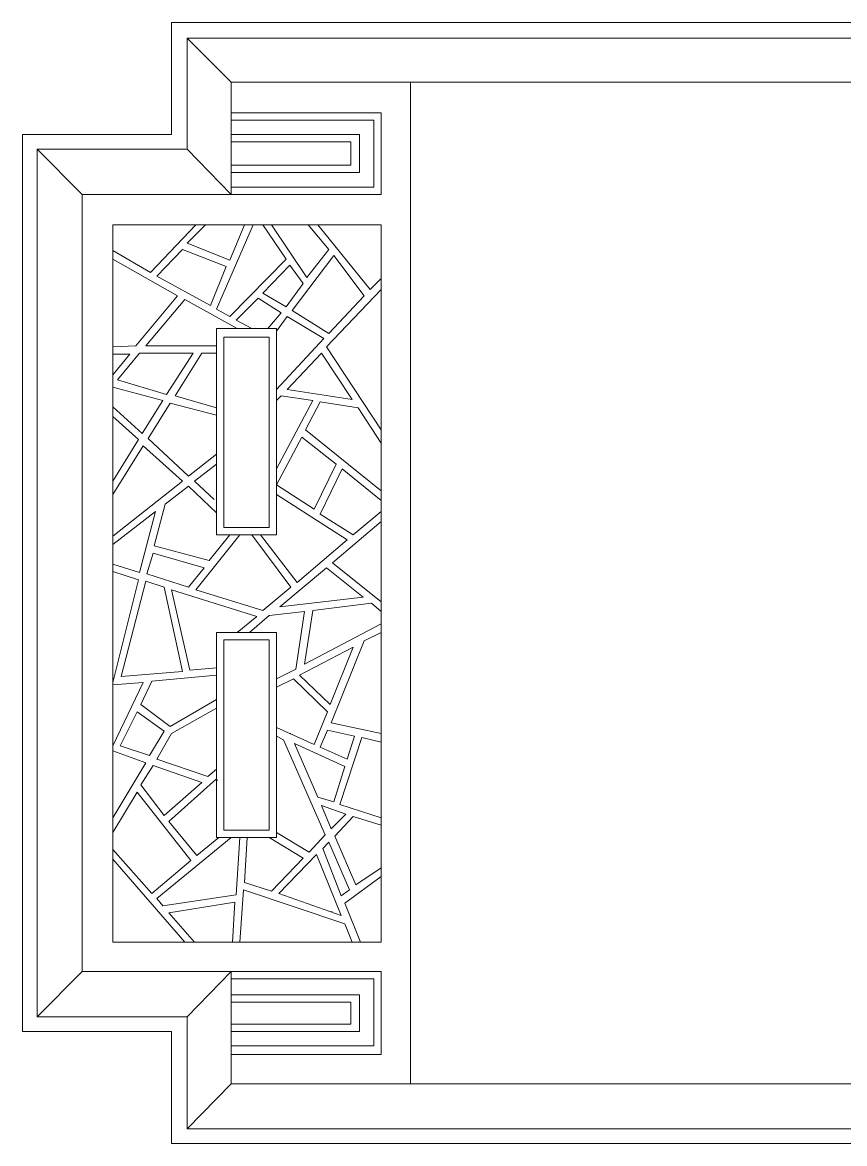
# Model space of a CAD drawing. Header units: centimetres. Extents: x -8.9 to 10, y -2.3 to 10.6.
# Drawn here: x -8.9 to 0.52, y -2.28 to 10.58 of the extents above; entities that cross this region are included whole.
import ezdxf

# ---------------------------------------------------------------- set-up
doc = ezdxf.new("R2010")
doc.units = ezdxf.units.CM
doc.header["$MEASUREMENT"] = 0
doc.layers.add('layer 1', color=7, linetype='Continuous')

msp = doc.modelspace()

# ---------------------------------------------------------------- linework, layer by layer
at = {"layer": 'layer 1', "color": 250, "lineweight": 0}
for points, knots in [([(-7.19527, 10.58186), (-7.19527, 10.58186), (-7.19527, 9.29415), (-7.19527, 9.29415), (-7.19527, 9.29415), (-7.19527, 9.29415), (-8.90298, 9.29415), (-8.90298, 9.29415), (-8.90298, 9.29415), (-8.90298, 9.29415), (-8.90298, -0.99398), (-8.90298, -0.99398), (-8.90298, -0.99398), (-8.90298, -0.99398), (-7.19527, -0.99398), (-7.19527, -0.99398), (-7.19527, -0.99398), (-7.19527, -0.99398), (-7.19527, -2.28168), (-7.19527, -2.28168), (-7.19527, -2.28168), (-7.19527, -2.28168), (8.22982, -2.28168), (8.22982, -2.28168), (8.22982, -2.28168), (8.22982, -2.28168), (8.22982, -0.99398), (8.22982, -0.99398), (8.22982, -0.99398), (8.22982, -0.99398), (9.95138, -0.99398), (9.95138, -0.99398), (9.95138, -0.99398), (9.95138, -0.99398), (9.95138, 9.29415), (9.95138, 9.29415), (9.95138, 9.29415), (9.95138, 9.29415), (8.22982, 9.29415), (8.22982, 9.29415), (8.22982, 9.29415), (8.22982, 9.29415), (8.22982, 10.58186), (8.22982, 10.58186), (8.22982, 10.58186), (8.22982, 10.58186), (-7.19527, 10.58186), (-7.19527, 10.58186)], [0, 0, 0, 0, 0.08333333, 0.08333333, 0.08333333, 0.08333333, 0.16666667, 0.16666667, 0.16666667, 0.16666667, 0.25, 0.25, 0.25, 0.25, 0.33333333, 0.33333333, 0.33333333, 0.33333333, 0.41666667, 0.41666667, 0.41666667, 0.41666667, 0.5, 0.5, 0.5, 0.5, 0.58333333, 0.58333333, 0.58333333, 0.58333333, 0.66666667, 0.66666667, 0.66666667, 0.66666667, 0.75, 0.75, 0.75, 0.75, 0.83333333, 0.83333333, 0.83333333, 0.83333333, 0.91666667, 0.91666667, 0.91666667, 0.91666667, 1, 1, 1, 1]), ([(-7.01342, 10.39983), (-7.01342, 10.39983), (-7.01342, 9.12615), (-7.01342, 9.12615), (-7.01342, 9.12615), (-7.01342, 9.12615), (-8.73498, 9.12615), (-8.73498, 9.12615), (-8.73498, 9.12615), (-8.73498, 9.12615), (-8.73498, -0.82598), (-8.73498, -0.82598), (-8.73498, -0.82598), (-8.73498, -0.82598), (-7.01342, -0.82598), (-7.01342, -0.82598), (-7.01342, -0.82598), (-7.01342, -0.82598), (-7.01342, -2.11368), (-7.01342, -2.11368), (-7.01342, -2.11368), (-7.01342, -2.11368), (8.06182, -2.11368), (8.06182, -2.11368), (8.06182, -2.11368), (8.06182, -2.11368), (8.06182, -0.82598), (8.06182, -0.82598), (8.06182, -0.82598), (8.06182, -0.82598), (9.76953, -0.82598), (9.76953, -0.82598), (9.76953, -0.82598), (9.76953, -0.82598), (9.76953, 9.12615), (9.76953, 9.12615), (9.76953, 9.12615), (9.76953, 9.12615), (8.06182, 9.12615), (8.06182, 9.12615), (8.06182, 9.12615), (8.06182, 9.12615), (8.06182, 10.39983), (8.06182, 10.39983), (8.06182, 10.39983), (8.06182, 10.39983), (-7.01342, 10.39983), (-7.01342, 10.39983)], [0, 0, 0, 0, 0.08333333, 0.08333333, 0.08333333, 0.08333333, 0.16666667, 0.16666667, 0.16666667, 0.16666667, 0.25, 0.25, 0.25, 0.25, 0.33333333, 0.33333333, 0.33333333, 0.33333333, 0.41666667, 0.41666667, 0.41666667, 0.41666667, 0.5, 0.5, 0.5, 0.5, 0.58333333, 0.58333333, 0.58333333, 0.58333333, 0.66666667, 0.66666667, 0.66666667, 0.66666667, 0.75, 0.75, 0.75, 0.75, 0.83333333, 0.83333333, 0.83333333, 0.83333333, 0.91666667, 0.91666667, 0.91666667, 0.91666667, 1, 1, 1, 1]), ([(-6.50942, -1.59583), (-6.50942, -1.59583), (7.54397, -1.59583), (7.54397, -1.59583), (7.54397, -1.59583), (7.54397, -1.59583), (7.54397, -0.30813), (7.54397, -0.30813), (7.54397, -0.30813), (7.54397, -0.30813), (9.26553, -0.30813), (9.26553, -0.30813), (9.26553, -0.30813), (9.26553, -0.30813), (9.26553, 8.6083), (9.26553, 8.6083), (9.26553, 8.6083), (9.26553, 8.6083), (7.54397, 8.6083), (7.54397, 8.6083), (7.54397, 8.6083), (7.54397, 8.6083), (7.54397, 9.89601), (7.54397, 9.89601), (7.54397, 9.89601), (7.54397, 9.89601), (-6.50942, 9.89601), (-6.50942, 9.89601), (-6.50942, 9.89601), (-6.50942, 9.89601), (-6.50942, 8.6083), (-6.50942, 8.6083), (-6.50942, 8.6083), (-6.50942, 8.6083), (-8.21713, 8.6083), (-8.21713, 8.6083), (-8.21713, 8.6083), (-8.21713, 8.6083), (-8.21713, -0.30813), (-8.21713, -0.30813), (-8.21713, -0.30813), (-8.21713, -0.30813), (-6.50942, -0.30813), (-6.50942, -0.30813), (-6.50942, -0.30813), (-6.50942, -0.30813), (-6.50942, -1.59583), (-6.50942, -1.59583)], [0, 0, 0, 0, 0.08333333, 0.08333333, 0.08333333, 0.08333333, 0.16666667, 0.16666667, 0.16666667, 0.16666667, 0.25, 0.25, 0.25, 0.25, 0.33333333, 0.33333333, 0.33333333, 0.33333333, 0.41666667, 0.41666667, 0.41666667, 0.41666667, 0.5, 0.5, 0.5, 0.5, 0.58333333, 0.58333333, 0.58333333, 0.58333333, 0.66666667, 0.66666667, 0.66666667, 0.66666667, 0.75, 0.75, 0.75, 0.75, 0.83333333, 0.83333333, 0.83333333, 0.83333333, 0.91666667, 0.91666667, 0.91666667, 0.91666667, 1, 1, 1, 1]), ([(-4.78787, 9.54615), (-4.78787, 9.54615), (-4.78787, 8.6083), (-4.78787, 8.6083), (-4.78787, 8.6083), (-4.78787, 8.6083), (-6.50942, 8.6083), (-6.50942, 8.6083)], [0, 0, 0, 0, 0.5, 0.5, 0.5, 0.5, 1, 1, 1, 1]), ([(-4.87187, 9.46215), (-4.87187, 9.46215), (-4.87187, 8.6923), (-4.87187, 8.6923), (-4.87187, 8.6923), (-4.87187, 8.6923), (-6.50942, 8.6923), (-6.50942, 8.6923)], [0, 0, 0, 0, 0.5, 0.5, 0.5, 0.5, 1, 1, 1, 1]), ([(-6.50942, 9.29415), (-6.50942, 9.29415), (-5.03969, 9.29415), (-5.03969, 9.29415), (-5.03969, 9.29415), (-5.03969, 9.29415), (-5.03969, 8.86012), (-5.03969, 8.86012), (-5.03969, 8.86012), (-5.03969, 8.86012), (-6.50942, 8.86012), (-6.50942, 8.86012)], [0, 0, 0, 0, 0.33333333, 0.33333333, 0.33333333, 0.33333333, 0.66666667, 0.66666667, 0.66666667, 0.66666667, 1, 1, 1, 1]), ([(-7.86727, 0.02787), (-7.86727, 0.02787), (-7.86727, 8.25827), (-7.86727, 8.25827), (-7.86727, 8.25827), (-7.86727, 8.25827), (-4.78787, 8.25827), (-4.78787, 8.25827), (-4.78787, 8.25827), (-4.78787, 8.25827), (-4.78787, 0.02787), (-4.78787, 0.02787), (-4.78787, 0.02787), (-4.78787, 0.02787), (-7.86727, 0.02787), (-7.86727, 0.02787)], [0, 0, 0, 0, 0.25, 0.25, 0.25, 0.25, 0.5, 0.5, 0.5, 0.5, 0.75, 0.75, 0.75, 0.75, 1, 1, 1, 1]), ([(-7.06936, 7.97839), (-7.06936, 7.97839), (-7.36327, 7.67045), (-7.36327, 7.67045), (-7.36327, 7.67045), (-7.36327, 7.67045), (-6.74739, 7.33445), (-6.74739, 7.33445)], [0, 0, 0, 0, 0.5, 0.5, 0.5, 0.5, 1, 1, 1, 1]), ([(-5.38972, 7.01248), (-5.38972, 7.01248), (-5.80954, 7.27851), (-5.80954, 7.27851), (-5.80954, 7.27851), (-5.80954, 7.27851), (-5.33378, 7.90842), (-5.33378, 7.90842)], [0, 0, 0, 0, 0.5, 0.5, 0.5, 0.5, 1, 1, 1, 1]), ([(-6.20148, 7.41845), (-6.20148, 7.41845), (-6.45348, 7.16645), (-6.45348, 7.16645), (-6.45348, 7.16645), (-6.45348, 7.16645), (-6.27145, 7.0686), (-6.27145, 7.0686)], [0, 0, 0, 0, 0.5, 0.5, 0.5, 0.5, 1, 1, 1, 1]), ([(-6.67742, 4.70292), (-6.67742, 4.70292), (-6.67742, 7.0686), (-6.67742, 7.0686), (-6.67742, 7.0686), (-6.67742, 7.0686), (-5.99157, 7.0686), (-5.99157, 7.0686), (-5.99157, 7.0686), (-5.99157, 7.0686), (-5.99157, 4.70292), (-5.99157, 4.70292), (-5.99157, 4.70292), (-5.99157, 4.70292), (-6.67742, 4.70292), (-6.67742, 4.70292)], [0, 0, 0, 0, 0.25, 0.25, 0.25, 0.25, 0.5, 0.5, 0.5, 0.5, 0.75, 0.75, 0.75, 0.75, 1, 1, 1, 1]), ([(-6.59342, 4.78692), (-6.59342, 4.78692), (-6.59342, 6.97057), (-6.59342, 6.97057), (-6.59342, 6.97057), (-6.59342, 6.97057), (-6.07557, 6.97057), (-6.07557, 6.97057), (-6.07557, 6.97057), (-6.07557, 6.97057), (-6.07557, 4.78692), (-6.07557, 4.78692), (-6.07557, 4.78692), (-6.07557, 4.78692), (-6.59342, 4.78692), (-6.59342, 4.78692)], [0, 0, 0, 0, 0.25, 0.25, 0.25, 0.25, 0.5, 0.5, 0.5, 0.5, 0.75, 0.75, 0.75, 0.75, 1, 1, 1, 1]), ([(-7.81115, 6.4806), (-7.81115, 6.4806), (-7.25139, 6.3126), (-7.25139, 6.3126), (-7.25139, 6.3126), (-7.25139, 6.3126), (-6.94345, 6.78854), (-6.94345, 6.78854)], [0, 0, 0, 0, 0.5, 0.5, 0.5, 0.5, 1, 1, 1, 1]), ([(-7.15336, 6.29875), (-7.15336, 6.29875), (-6.84542, 6.78854), (-6.84542, 6.78854), (-6.84542, 6.78854), (-6.84542, 6.78854), (-6.67742, 6.78854), (-6.67742, 6.78854)], [0, 0, 0, 0, 0.5, 0.5, 0.5, 0.5, 1, 1, 1, 1]), ([(-5.12369, 6.25666), (-5.12369, 6.25666), (-5.86566, 6.36872), (-5.86566, 6.36872), (-5.86566, 6.36872), (-5.86566, 6.36872), (-5.47372, 6.78854), (-5.47372, 6.78854)], [0, 0, 0, 0, 0.5, 0.5, 0.5, 0.5, 1, 1, 1, 1]), ([(-5.30572, 5.51487), (-5.30572, 5.51487), (-5.55772, 4.99683), (-5.55772, 4.99683), (-5.55772, 4.99683), (-5.55772, 4.99683), (-5.99157, 5.2769), (-5.99157, 5.2769)], [0, 0, 0, 0, 0.5, 0.5, 0.5, 0.5, 1, 1, 1, 1]), ([(-5.23575, 5.45893), (-5.23575, 5.45893), (-5.48775, 4.94089), (-5.48775, 4.94089), (-5.48775, 4.94089), (-5.48775, 4.94089), (-5.10966, 4.70292), (-5.10966, 4.70292), (-5.10966, 4.70292), (-5.10966, 4.70292), (-4.78787, 4.96895), (-4.78787, 4.96895)], [0, 0, 0, 0, 0.33333333, 0.33333333, 0.33333333, 0.33333333, 0.66666667, 0.66666667, 0.66666667, 0.66666667, 1, 1, 1, 1]), ([(-6.27145, 4.70292), (-6.27145, 4.70292), (-5.82357, 4.10107), (-5.82357, 4.10107), (-5.82357, 4.10107), (-5.82357, 4.10107), (-6.14554, 3.83522), (-6.14554, 3.83522)], [0, 0, 0, 0, 0.5, 0.5, 0.5, 0.5, 1, 1, 1, 1]), ([(-6.1736, 4.70292), (-6.1736, 4.70292), (-5.7536, 4.15701), (-5.7536, 4.15701), (-5.7536, 4.15701), (-5.7536, 4.15701), (-5.17981, 4.64698), (-5.17981, 4.64698)], [0, 0, 0, 0, 0.5, 0.5, 0.5, 0.5, 1, 1, 1, 1]), ([(-7.76924, 3.07922), (-7.76924, 3.07922), (-7.06936, 3.13534), (-7.06936, 3.13534), (-7.06936, 3.13534), (-7.06936, 3.13534), (-7.27927, 4.10107), (-7.27927, 4.10107)], [0, 0, 0, 0, 0.5, 0.5, 0.5, 0.5, 1, 1, 1, 1]), ([(-7.19527, 4.07301), (-7.19527, 4.07301), (-6.21551, 3.76507), (-6.21551, 3.76507), (-6.21551, 3.76507), (-6.21551, 3.76507), (-6.43945, 3.58322), (-6.43945, 3.58322)], [0, 0, 0, 0, 0.5, 0.5, 0.5, 0.5, 1, 1, 1, 1]), ([(-7.19527, 4.07301), (-7.19527, 4.07301), (-6.98536, 3.14919), (-6.98536, 3.14919), (-6.98536, 3.14919), (-6.98536, 3.14919), (-6.67742, 3.17725), (-6.67742, 3.17725)], [0, 0, 0, 0, 0.5, 0.5, 0.5, 0.5, 1, 1, 1, 1]), ([(-5.99157, 3.05134), (-5.99157, 3.05134), (-5.76763, 3.16322), (-5.76763, 3.16322), (-5.76763, 3.16322), (-5.76763, 3.16322), (-5.6696, 3.82119), (-5.6696, 3.82119)], [0, 0, 0, 0, 0.5, 0.5, 0.5, 0.5, 1, 1, 1, 1]), ([(-5.57157, 3.83522), (-5.57157, 3.83522), (-5.6696, 3.21934), (-5.6696, 3.21934), (-5.6696, 3.21934), (-5.6696, 3.21934), (-4.78787, 3.68125), (-4.78787, 3.68125)], [0, 0, 0, 0, 0.5, 0.5, 0.5, 0.5, 1, 1, 1, 1]), ([(-6.67742, 1.23158), (-6.67742, 1.23158), (-6.67742, 3.58322), (-6.67742, 3.58322), (-6.67742, 3.58322), (-6.67742, 3.58322), (-5.99157, 3.58322), (-5.99157, 3.58322), (-5.99157, 3.58322), (-5.99157, 3.58322), (-5.99157, 1.23158), (-5.99157, 1.23158), (-5.99157, 1.23158), (-5.99157, 1.23158), (-6.67742, 1.23158), (-6.67742, 1.23158)], [0, 0, 0, 0, 0.25, 0.25, 0.25, 0.25, 0.5, 0.5, 0.5, 0.5, 0.75, 0.75, 0.75, 0.75, 1, 1, 1, 1]), ([(-6.07557, 1.31558), (-6.07557, 1.31558), (-6.07557, 3.49922), (-6.07557, 3.49922), (-6.07557, 3.49922), (-6.07557, 3.49922), (-6.59342, 3.49922), (-6.59342, 3.49922), (-6.59342, 3.49922), (-6.59342, 3.49922), (-6.59342, 1.31558), (-6.59342, 1.31558), (-6.59342, 1.31558), (-6.59342, 1.31558), (-6.07557, 1.31558), (-6.07557, 1.31558)], [0, 0, 0, 0, 0.25, 0.25, 0.25, 0.25, 0.5, 0.5, 0.5, 0.5, 0.75, 0.75, 0.75, 0.75, 1, 1, 1, 1]), ([(-5.72554, 3.09325), (-5.72554, 3.09325), (-5.37569, 2.75743), (-5.37569, 2.75743), (-5.37569, 2.75743), (-5.37569, 2.75743), (-5.10966, 3.41522), (-5.10966, 3.41522)], [0, 0, 0, 0, 0.5, 0.5, 0.5, 0.5, 1, 1, 1, 1]), ([(-5.99157, 2.95331), (-5.99157, 2.95331), (-5.79569, 3.05134), (-5.79569, 3.05134), (-5.79569, 3.05134), (-5.79569, 3.05134), (-5.40375, 2.67343), (-5.40375, 2.67343)], [0, 0, 0, 0, 0.5, 0.5, 0.5, 0.5, 1, 1, 1, 1]), ([(-6.67742, 2.81337), (-6.67742, 2.81337), (-7.2093, 2.50543), (-7.2093, 2.50543), (-7.2093, 2.50543), (-7.2093, 2.50543), (-7.5453, 2.75743), (-7.5453, 2.75743)], [0, 0, 0, 0, 0.5, 0.5, 0.5, 0.5, 1, 1, 1, 1]), ([(-5.99157, 2.4914), (-5.99157, 2.4914), (-5.55772, 2.29534), (-5.55772, 2.29534), (-5.55772, 2.29534), (-5.55772, 2.29534), (-5.40375, 2.67343), (-5.40375, 2.67343)], [0, 0, 0, 0, 0.5, 0.5, 0.5, 0.5, 1, 1, 1, 1]), ([(-5.48775, 2.26746), (-5.48775, 2.26746), (-5.17981, 2.12752), (-5.17981, 2.12752), (-5.17981, 2.12752), (-5.17981, 2.12752), (-5.09581, 2.39337), (-5.09581, 2.39337)], [0, 0, 0, 0, 0.5, 0.5, 0.5, 0.5, 1, 1, 1, 1]), ([(-5.20769, 2.04352), (-5.20769, 2.04352), (-5.33378, 1.63755), (-5.33378, 1.63755), (-5.33378, 1.63755), (-5.33378, 1.63755), (-5.51563, 1.69349), (-5.51563, 1.69349), (-5.51563, 1.69349), (-5.51563, 1.69349), (-5.78166, 2.30937), (-5.78166, 2.30937)], [0, 0, 0, 0, 0.33333333, 0.33333333, 0.33333333, 0.33333333, 0.66666667, 0.66666667, 0.66666667, 0.66666667, 1, 1, 1, 1]), ([(-7.5453, 1.83343), (-7.5453, 1.83343), (-7.27927, 1.48358), (-7.27927, 1.48358), (-7.27927, 1.48358), (-7.27927, 1.48358), (-6.84542, 1.86149), (-6.84542, 1.86149)], [0, 0, 0, 0, 0.5, 0.5, 0.5, 0.5, 1, 1, 1, 1]), ([(-5.47372, 1.59564), (-5.47372, 1.59564), (-5.19366, 1.49761), (-5.19366, 1.49761), (-5.19366, 1.49761), (-5.19366, 1.49761), (-5.36166, 1.32961), (-5.36166, 1.32961)], [0, 0, 0, 0, 0.5, 0.5, 0.5, 0.5, 1, 1, 1, 1]), ([(-6.97133, 0.96573), (-6.97133, 0.96573), (-7.41939, 0.58781), (-7.41939, 0.58781), (-7.41939, 0.58781), (-7.41939, 0.58781), (-7.86727, 1.09164), (-7.86727, 1.09164)], [0, 0, 0, 0, 0.5, 0.5, 0.5, 0.5, 1, 1, 1, 1]), ([(-6.92942, 0.02787), (-6.92942, 0.02787), (-7.22333, 0.36387), (-7.22333, 0.36387), (-7.22333, 0.36387), (-7.22333, 0.36387), (-6.46751, 0.48978), (-6.46751, 0.48978)], [0, 0, 0, 0, 0.5, 0.5, 0.5, 0.5, 1, 1, 1, 1]), ([(-6.50942, -0.30813), (-6.50942, -0.30813), (-4.78787, -0.30813), (-4.78787, -0.30813), (-4.78787, -0.30813), (-4.78787, -0.30813), (-4.78787, -1.25983), (-4.78787, -1.25983), (-4.78787, -1.25983), (-4.78787, -1.25983), (-6.50942, -1.25983), (-6.50942, -1.25983)], [0, 0, 0, 0, 0.33333333, 0.33333333, 0.33333333, 0.33333333, 0.66666667, 0.66666667, 0.66666667, 0.66666667, 1, 1, 1, 1]), ([(-6.50942, -0.39213), (-6.50942, -0.39213), (-4.87187, -0.39213), (-4.87187, -0.39213), (-4.87187, -0.39213), (-4.87187, -0.39213), (-4.87187, -1.16198), (-4.87187, -1.16198), (-4.87187, -1.16198), (-4.87187, -1.16198), (-6.50942, -1.16198), (-6.50942, -1.16198)], [0, 0, 0, 0, 0.33333333, 0.33333333, 0.33333333, 0.33333333, 0.66666667, 0.66666667, 0.66666667, 0.66666667, 1, 1, 1, 1]), ([(-6.50942, -0.57398), (-6.50942, -0.57398), (-5.03969, -0.57398), (-5.03969, -0.57398), (-5.03969, -0.57398), (-5.03969, -0.57398), (-5.03969, -0.99398), (-5.03969, -0.99398), (-5.03969, -0.99398), (-5.03969, -0.99398), (-6.50942, -0.99398), (-6.50942, -0.99398)], [0, 0, 0, 0, 0.33333333, 0.33333333, 0.33333333, 0.33333333, 0.66666667, 0.66666667, 0.66666667, 0.66666667, 1, 1, 1, 1]), ([(-6.50942, -0.65798), (-6.50942, -0.65798), (-5.13772, -0.65798), (-5.13772, -0.65798), (-5.13772, -0.65798), (-5.13772, -0.65798), (-5.13772, -0.90998), (-5.13772, -0.90998), (-5.13772, -0.90998), (-5.13772, -0.90998), (-6.50942, -0.90998), (-6.50942, -0.90998)], [0, 0, 0, 0, 0.33333333, 0.33333333, 0.33333333, 0.33333333, 0.66666667, 0.66666667, 0.66666667, 0.66666667, 1, 1, 1, 1])]:
    msp.add_open_spline(points, degree=3, knots=knots, dxfattribs=at)
for points in [[(-7.01342, 10.39983), (-7.01342, 10.39983), (-6.50942, 9.89601), (-6.50942, 9.89601)], [(-4.45187, 9.89601), (-4.45187, 9.89601), (-4.45187, -1.59583), (-4.45187, -1.59583)], [(-6.50942, 9.54615), (-6.50942, 9.54615), (-4.78787, 9.54615), (-4.78787, 9.54615)], [(-6.50942, 9.46215), (-6.50942, 9.46215), (-4.87187, 9.46215), (-4.87187, 9.46215)], [(-6.50942, 9.21015), (-6.50942, 9.21015), (-5.13772, 9.21015), (-5.13772, 9.21015)], [(-5.13772, 9.21015), (-5.13772, 9.21015), (-5.13772, 8.94412), (-5.13772, 8.94412)], [(-8.73498, 9.12615), (-8.73498, 9.12615), (-8.21713, 8.6083), (-8.21713, 8.6083)], [(-7.01342, 9.12615), (-7.01342, 9.12615), (-6.50942, 8.6083), (-6.50942, 8.6083)], [(-6.50942, 8.94412), (-6.50942, 8.94412), (-5.13772, 8.94412), (-5.13772, 8.94412)], [(-7.43324, 7.71236), (-7.43324, 7.71236), (-6.91539, 8.25827), (-6.91539, 8.25827)], [(-7.01342, 8.04836), (-7.01342, 8.04836), (-6.80333, 8.25827), (-6.80333, 8.25827)], [(-6.67742, 7.29254), (-6.67742, 7.29254), (-6.2576, 8.25827), (-6.2576, 8.25827)], [(-6.52345, 7.8523), (-6.52345, 7.8523), (-6.35545, 8.25827), (-6.35545, 8.25827)], [(-5.87951, 7.86633), (-5.87951, 7.86633), (-6.14554, 8.25827), (-6.14554, 8.25827)], [(-5.64172, 7.65642), (-5.64172, 7.65642), (-6.04751, 8.25827), (-6.04751, 8.25827)], [(-5.38972, 7.97839), (-5.38972, 7.97839), (-5.62769, 8.25827), (-5.62769, 8.25827)], [(-4.91378, 7.51648), (-4.91378, 7.51648), (-5.51563, 8.25827), (-5.51563, 8.25827)], [(-7.06936, 7.97839), (-7.06936, 7.97839), (-6.56554, 7.78233), (-6.56554, 7.78233)], [(-7.01342, 8.04836), (-7.01342, 8.04836), (-6.52345, 7.8523), (-6.52345, 7.8523)], [(-5.38972, 7.97839), (-5.38972, 7.97839), (-5.64172, 7.65642), (-5.64172, 7.65642)], [(-7.43324, 7.71236), (-7.43324, 7.71236), (-7.86727, 7.96436), (-7.86727, 7.96436)], [(-7.1253, 7.44651), (-7.1253, 7.44651), (-7.86727, 7.86633), (-7.86727, 7.86633)], [(-5.87951, 7.86633), (-5.87951, 7.86633), (-6.52345, 7.20854), (-6.52345, 7.20854)], [(-4.98375, 7.44651), (-4.98375, 7.44651), (-5.33378, 7.90842), (-5.33378, 7.90842)], [(-6.74739, 7.33445), (-6.74739, 7.33445), (-6.56554, 7.78233), (-6.56554, 7.78233)], [(-5.8376, 7.79636), (-5.8376, 7.79636), (-6.14554, 7.47439), (-6.14554, 7.47439)], [(-5.68363, 7.58645), (-5.68363, 7.58645), (-5.8376, 7.79636), (-5.8376, 7.79636)], [(-4.78787, 7.64239), (-4.78787, 7.64239), (-4.91378, 7.51648), (-4.91378, 7.51648)], [(-6.14554, 7.47439), (-6.14554, 7.47439), (-5.87951, 7.32042), (-5.87951, 7.32042)], [(-5.68363, 7.58645), (-5.68363, 7.58645), (-5.87951, 7.32042), (-5.87951, 7.32042)], [(-4.78787, 7.51648), (-4.78787, 7.51648), (-5.4176, 6.85851), (-5.4176, 6.85851)], [(-7.60124, 6.87254), (-7.60124, 6.87254), (-7.1253, 7.44651), (-7.1253, 7.44651)], [(-7.48936, 6.87254), (-7.48936, 6.87254), (-7.0413, 7.40442), (-7.0413, 7.40442)], [(-6.43945, 7.0686), (-6.43945, 7.0686), (-7.0413, 7.40442), (-7.0413, 7.40442)], [(-6.20148, 7.41845), (-6.20148, 7.41845), (-5.93563, 7.25045), (-5.93563, 7.25045)], [(-4.98375, 7.44651), (-4.98375, 7.44651), (-5.38972, 7.01248), (-5.38972, 7.01248)], [(-6.52345, 7.20854), (-6.52345, 7.20854), (-6.67742, 7.29254), (-6.67742, 7.29254)], [(-5.93563, 7.25045), (-5.93563, 7.25045), (-6.0896, 7.0686), (-6.0896, 7.0686)], [(-5.86566, 7.20854), (-5.86566, 7.20854), (-5.99157, 7.04054), (-5.99157, 7.04054)], [(-5.86566, 7.20854), (-5.86566, 7.20854), (-5.44566, 6.95654), (-5.44566, 6.95654)], [(-5.44566, 6.95654), (-5.44566, 6.95654), (-5.99157, 6.36872), (-5.99157, 6.36872)], [(-7.60124, 6.87254), (-7.60124, 6.87254), (-7.86727, 6.85851), (-7.86727, 6.85851)], [(-6.67742, 6.87254), (-6.67742, 6.87254), (-7.48936, 6.87254), (-7.48936, 6.87254)], [(-5.4176, 6.85851), (-5.4176, 6.85851), (-4.78787, 5.90681), (-4.78787, 5.90681)], [(-7.67121, 6.77451), (-7.67121, 6.77451), (-7.86727, 6.77451), (-7.86727, 6.77451)], [(-7.86727, 6.53672), (-7.86727, 6.53672), (-7.67121, 6.77451), (-7.67121, 6.77451)], [(-7.81115, 6.4806), (-7.81115, 6.4806), (-7.55933, 6.78854), (-7.55933, 6.78854)], [(-6.94345, 6.78854), (-6.94345, 6.78854), (-7.55933, 6.78854), (-7.55933, 6.78854)], [(-5.47372, 6.78854), (-5.47372, 6.78854), (-5.12369, 6.25666), (-5.12369, 6.25666)], [(-7.2933, 6.24263), (-7.2933, 6.24263), (-7.86727, 6.3966), (-7.86727, 6.3966)], [(-7.53127, 5.86472), (-7.53127, 5.86472), (-7.2933, 6.24263), (-7.2933, 6.24263)], [(-7.4613, 5.80878), (-7.4613, 5.80878), (-7.2093, 6.21475), (-7.2093, 6.21475)], [(-6.67742, 6.07481), (-6.67742, 6.07481), (-7.2093, 6.21475), (-7.2093, 6.21475)], [(-6.67742, 6.15863), (-6.67742, 6.15863), (-7.15336, 6.29875), (-7.15336, 6.29875)], [(-5.93563, 6.29875), (-5.93563, 6.29875), (-5.99157, 6.24263), (-5.99157, 6.24263)], [(-5.57157, 6.24263), (-5.57157, 6.24263), (-5.99157, 5.45893), (-5.99157, 5.45893)], [(-5.93563, 6.29875), (-5.93563, 6.29875), (-5.57157, 6.24263), (-5.57157, 6.24263)], [(-5.48775, 6.22878), (-5.48775, 6.22878), (-5.65557, 5.90681), (-5.65557, 5.90681)], [(-5.48775, 6.22878), (-5.48775, 6.22878), (-5.05372, 6.15863), (-5.05372, 6.15863)], [(-7.53127, 5.86472), (-7.53127, 5.86472), (-7.86727, 6.17266), (-7.86727, 6.17266)], [(-7.57336, 5.79475), (-7.57336, 5.79475), (-7.86727, 6.06078), (-7.86727, 6.06078)], [(-5.05372, 6.15863), (-5.05372, 6.15863), (-4.78787, 5.75284), (-4.78787, 5.75284)], [(-7.86727, 5.31881), (-7.86727, 5.31881), (-7.57336, 5.79475), (-7.57336, 5.79475)], [(-6.99939, 5.37493), (-6.99939, 5.37493), (-7.4613, 5.80878), (-7.4613, 5.80878)], [(-5.69766, 5.82281), (-5.69766, 5.82281), (-5.99157, 5.2769), (-5.99157, 5.2769)], [(-5.69766, 5.82281), (-5.69766, 5.82281), (-5.30572, 5.51487), (-5.30572, 5.51487)], [(-5.65557, 5.90681), (-5.65557, 5.90681), (-4.78787, 5.20692), (-4.78787, 5.20692)], [(-7.86727, 5.16483), (-7.86727, 5.16483), (-7.51724, 5.72478), (-7.51724, 5.72478)], [(-7.06936, 5.31881), (-7.06936, 5.31881), (-7.51724, 5.72478), (-7.51724, 5.72478)], [(-6.67742, 5.62675), (-6.67742, 5.62675), (-6.99939, 5.37493), (-6.99939, 5.37493)], [(-6.67742, 5.51487), (-6.67742, 5.51487), (-6.92942, 5.31881), (-6.92942, 5.31881)], [(-5.23575, 5.45893), (-5.23575, 5.45893), (-4.78787, 5.09486), (-4.78787, 5.09486)], [(-7.06936, 5.31881), (-7.06936, 5.31881), (-7.86727, 4.68889), (-7.86727, 4.68889)], [(-6.70548, 5.10889), (-6.70548, 5.10889), (-6.92942, 5.31881), (-6.92942, 5.31881)], [(-6.99939, 5.26287), (-6.99939, 5.26287), (-7.26542, 5.05295), (-7.26542, 5.05295)], [(-6.67742, 4.95492), (-6.67742, 4.95492), (-6.99939, 5.26287), (-6.99939, 5.26287)], [(-5.17981, 4.64698), (-5.17981, 4.64698), (-5.99157, 5.16483), (-5.99157, 5.16483)], [(-7.26542, 5.05295), (-7.26542, 5.05295), (-7.39133, 4.57701), (-7.39133, 4.57701)], [(-7.3773, 4.96895), (-7.3773, 4.96895), (-7.86727, 4.59104), (-7.86727, 4.59104)], [(-7.3773, 4.96895), (-7.3773, 4.96895), (-7.55933, 4.26907), (-7.55933, 4.26907)], [(-4.78787, 4.85689), (-4.78787, 4.85689), (-5.34763, 4.38095), (-5.34763, 4.38095)], [(-6.41157, 4.70292), (-6.41157, 4.70292), (-6.91539, 4.07301), (-6.91539, 4.07301)], [(-6.52345, 4.70292), (-6.52345, 4.70292), (-6.76142, 4.40901), (-6.76142, 4.40901)], [(-7.39133, 4.57701), (-7.39133, 4.57701), (-6.76142, 4.40901), (-6.76142, 4.40901)], [(-7.40536, 4.49301), (-7.40536, 4.49301), (-7.47533, 4.25504), (-7.47533, 4.25504)], [(-7.40536, 4.49301), (-7.40536, 4.49301), (-6.81736, 4.32501), (-6.81736, 4.32501)], [(-5.34763, 4.38095), (-5.34763, 4.38095), (-4.78787, 3.93307), (-4.78787, 3.93307)], [(-7.55933, 4.26907), (-7.55933, 4.26907), (-7.86727, 4.3671), (-7.86727, 4.3671)], [(-7.57336, 4.18507), (-7.57336, 4.18507), (-7.86727, 4.2831), (-7.86727, 4.2831)], [(-6.99939, 4.10107), (-6.99939, 4.10107), (-7.47533, 4.25504), (-7.47533, 4.25504)], [(-6.81736, 4.32501), (-6.81736, 4.32501), (-6.99939, 4.10107), (-6.99939, 4.10107)], [(-5.4176, 4.32501), (-5.4176, 4.32501), (-5.94966, 3.87713), (-5.94966, 3.87713)], [(-5.4176, 4.32501), (-5.4176, 4.32501), (-4.99778, 3.98919), (-4.99778, 3.98919)], [(-7.57336, 4.18507), (-7.57336, 4.18507), (-7.86727, 3.00925), (-7.86727, 3.00925)], [(-7.48936, 4.17104), (-7.48936, 4.17104), (-7.76924, 3.07922), (-7.76924, 3.07922)], [(-7.27927, 4.10107), (-7.27927, 4.10107), (-7.48936, 4.17104), (-7.48936, 4.17104)], [(-6.14554, 3.83522), (-6.14554, 3.83522), (-6.91539, 4.07301), (-6.91539, 4.07301)], [(-4.99778, 3.98919), (-4.99778, 3.98919), (-5.94966, 3.87713), (-5.94966, 3.87713)], [(-4.89975, 3.91904), (-4.89975, 3.91904), (-5.57157, 3.83522), (-5.57157, 3.83522)], [(-4.89975, 3.91904), (-4.89975, 3.91904), (-4.78787, 3.82119), (-4.78787, 3.82119)], [(-6.07557, 3.7791), (-6.07557, 3.7791), (-6.29951, 3.58322), (-6.29951, 3.58322)], [(-5.6696, 3.82119), (-5.6696, 3.82119), (-6.07557, 3.7791), (-6.07557, 3.7791)], [(-4.98375, 3.48519), (-4.98375, 3.48519), (-5.36166, 2.54734), (-5.36166, 2.54734)], [(-4.78787, 3.58322), (-4.78787, 3.58322), (-4.98375, 3.48519), (-4.98375, 3.48519)], [(-5.10966, 3.41522), (-5.10966, 3.41522), (-5.72554, 3.09325), (-5.72554, 3.09325)], [(-6.67742, 3.09325), (-6.67742, 3.09325), (-7.41939, 3.02328), (-7.41939, 3.02328)], [(-7.51724, 3.00925), (-7.51724, 3.00925), (-7.86727, 2.98137), (-7.86727, 2.98137)], [(-7.51724, 3.00925), (-7.51724, 3.00925), (-7.86727, 2.28149), (-7.86727, 2.28149)], [(-7.41939, 3.02328), (-7.41939, 3.02328), (-7.5453, 2.75743), (-7.5453, 2.75743)], [(-6.67742, 2.71534), (-6.67742, 2.71534), (-7.19527, 2.42143), (-7.19527, 2.42143)], [(-7.58721, 2.67343), (-7.58721, 2.67343), (-7.78327, 2.28149), (-7.78327, 2.28149)], [(-7.58721, 2.67343), (-7.58721, 2.67343), (-7.27927, 2.44949), (-7.27927, 2.44949)], [(-7.27927, 2.44949), (-7.27927, 2.44949), (-7.44727, 2.16943), (-7.44727, 2.16943)], [(-5.40375, 2.46334), (-5.40375, 2.46334), (-5.48775, 2.26746), (-5.48775, 2.26746)], [(-5.40375, 2.46334), (-5.40375, 2.46334), (-5.09581, 2.39337), (-5.09581, 2.39337)], [(-5.36166, 2.54734), (-5.36166, 2.54734), (-4.78787, 2.42143), (-4.78787, 2.42143)], [(-7.19527, 2.42143), (-7.19527, 2.42143), (-7.36327, 2.12752), (-7.36327, 2.12752)], [(-5.90757, 2.35146), (-5.90757, 2.35146), (-5.99157, 2.39337), (-5.99157, 2.39337)], [(-5.90757, 2.35146), (-5.90757, 2.35146), (-5.43163, 1.25964), (-5.43163, 1.25964)], [(-5.8376, 2.42143), (-5.8376, 2.42143), (-5.82357, 2.42143), (-5.82357, 2.42143)], [(-5.01181, 2.37934), (-5.01181, 2.37934), (-5.26363, 1.60949), (-5.26363, 1.60949)], [(-5.01181, 2.37934), (-5.01181, 2.37934), (-4.78787, 2.3234), (-4.78787, 2.3234)], [(-7.48936, 2.08543), (-7.48936, 2.08543), (-7.86727, 2.22537), (-7.86727, 2.22537)], [(-7.44727, 2.16943), (-7.44727, 2.16943), (-7.78327, 2.28149), (-7.78327, 2.28149)], [(-5.20769, 2.04352), (-5.20769, 2.04352), (-5.78166, 2.30937), (-5.78166, 2.30937)], [(-7.48936, 2.08543), (-7.48936, 2.08543), (-7.86727, 1.45552), (-7.86727, 1.45552)], [(-6.77545, 1.93146), (-6.77545, 1.93146), (-7.36327, 2.12752), (-7.36327, 2.12752)], [(-7.40536, 2.05755), (-7.40536, 2.05755), (-7.5453, 1.83343), (-7.5453, 1.83343)], [(-6.84542, 1.86149), (-6.84542, 1.86149), (-7.40536, 2.05755), (-7.40536, 2.05755)], [(-6.67742, 2.01546), (-6.67742, 2.01546), (-6.77545, 1.93146), (-6.77545, 1.93146)], [(-6.67742, 1.90358), (-6.67742, 1.90358), (-7.22333, 1.41361), (-7.22333, 1.41361)], [(-6.67742, 1.88955), (-6.67742, 1.88955), (-6.66339, 1.88955), (-6.66339, 1.88955)], [(-7.58721, 1.74961), (-7.58721, 1.74961), (-7.86727, 1.2877), (-7.86727, 1.2877)], [(-7.58721, 1.74961), (-7.58721, 1.74961), (-6.97133, 0.96573), (-6.97133, 0.96573)], [(-5.47372, 1.59564), (-5.47372, 1.59564), (-5.36166, 1.32961), (-5.36166, 1.32961)], [(-4.78787, 1.45552), (-4.78787, 1.45552), (-5.26363, 1.60949), (-5.26363, 1.60949)], [(-5.10966, 1.46955), (-5.10966, 1.46955), (-5.31975, 1.24561), (-5.31975, 1.24561)], [(-4.78787, 1.37152), (-4.78787, 1.37152), (-5.10966, 1.46955), (-5.10966, 1.46955)], [(-7.22333, 1.41361), (-7.22333, 1.41361), (-6.90136, 1.02167), (-6.90136, 1.02167)], [(-5.99157, 1.2877), (-5.99157, 1.2877), (-5.61366, 1.06358), (-5.61366, 1.06358)], [(-6.50942, 1.23158), (-6.50942, 1.23158), (-7.36327, 0.53169), (-7.36327, 0.53169)], [(-6.64936, 1.23158), (-6.64936, 1.23158), (-6.90136, 1.02167), (-6.90136, 1.02167)], [(-6.41157, 1.23158), (-6.41157, 1.23158), (-6.45348, 0.57378), (-6.45348, 0.57378)], [(-6.32757, 1.23158), (-6.32757, 1.23158), (-6.35545, 0.71372), (-6.35545, 0.71372)], [(-6.07557, 1.23158), (-6.07557, 1.23158), (-5.68363, 0.99361), (-5.68363, 0.99361)], [(-5.43163, 1.25964), (-5.43163, 1.25964), (-5.61366, 1.06358), (-5.61366, 1.06358)], [(-5.38972, 1.17564), (-5.38972, 1.17564), (-5.45969, 1.10567), (-5.45969, 1.10567)], [(-5.38972, 1.17564), (-5.38972, 1.17564), (-5.15175, 0.62972), (-5.15175, 0.62972)], [(-5.31975, 1.24561), (-5.31975, 1.24561), (-5.08178, 0.68566), (-5.08178, 0.68566)], [(-5.52966, 1.0357), (-5.52966, 1.0357), (-5.96351, 0.58781), (-5.96351, 0.58781)], [(-5.52966, 1.0357), (-5.52966, 1.0357), (-5.24978, 0.33581), (-5.24978, 0.33581)], [(-5.45969, 1.10567), (-5.45969, 1.10567), (-5.24978, 0.55975), (-5.24978, 0.55975)], [(-7.86727, 0.97976), (-7.86727, 0.97976), (-7.0413, 0.02787), (-7.0413, 0.02787)], [(-5.68363, 0.99361), (-5.68363, 0.99361), (-6.04751, 0.61569), (-6.04751, 0.61569)], [(-5.20769, 0.47575), (-5.20769, 0.47575), (-4.78787, 0.78369), (-4.78787, 0.78369)], [(-5.08178, 0.68566), (-5.08178, 0.68566), (-4.78787, 0.88172), (-4.78787, 0.88172)], [(-6.35545, 0.71372), (-6.35545, 0.71372), (-6.04751, 0.61569), (-6.04751, 0.61569)], [(-7.36327, 0.53169), (-7.36327, 0.53169), (-7.2933, 0.44769), (-7.2933, 0.44769)], [(-7.2933, 0.44769), (-7.2933, 0.44769), (-6.45348, 0.57378), (-6.45348, 0.57378)], [(-6.36948, 0.62972), (-6.36948, 0.62972), (-6.41157, 0.02787), (-6.41157, 0.02787)], [(-6.36948, 0.62972), (-6.36948, 0.62972), (-5.20769, 0.23778), (-5.20769, 0.23778)], [(-5.96351, 0.58781), (-5.96351, 0.58781), (-5.24978, 0.33581), (-5.24978, 0.33581)], [(-5.24978, 0.55975), (-5.24978, 0.55975), (-5.15175, 0.62972), (-5.15175, 0.62972)], [(-6.46751, 0.48978), (-6.46751, 0.48978), (-6.49539, 0.02787), (-6.49539, 0.02787)], [(-5.20769, 0.47575), (-5.20769, 0.47575), (-5.02584, 0.02787), (-5.02584, 0.02787)], [(-5.36166, 0.37772), (-5.36166, 0.37772), (-5.34763, 0.37772), (-5.34763, 0.37772)], [(-5.20769, 0.23778), (-5.20769, 0.23778), (-5.12369, 0.02787), (-5.12369, 0.02787)], [(-8.73498, -0.82598), (-8.73498, -0.82598), (-8.21713, -0.30813), (-8.21713, -0.30813)], [(-7.01342, -0.82598), (-7.01342, -0.82598), (-6.50942, -0.30813), (-6.50942, -0.30813)], [(-7.01342, -2.11368), (-7.01342, -2.11368), (-6.50942, -1.59583), (-6.50942, -1.59583)]]:
    msp.add_open_spline(points, degree=3, dxfattribs=at)

doc.saveas('drawing.dxf')
